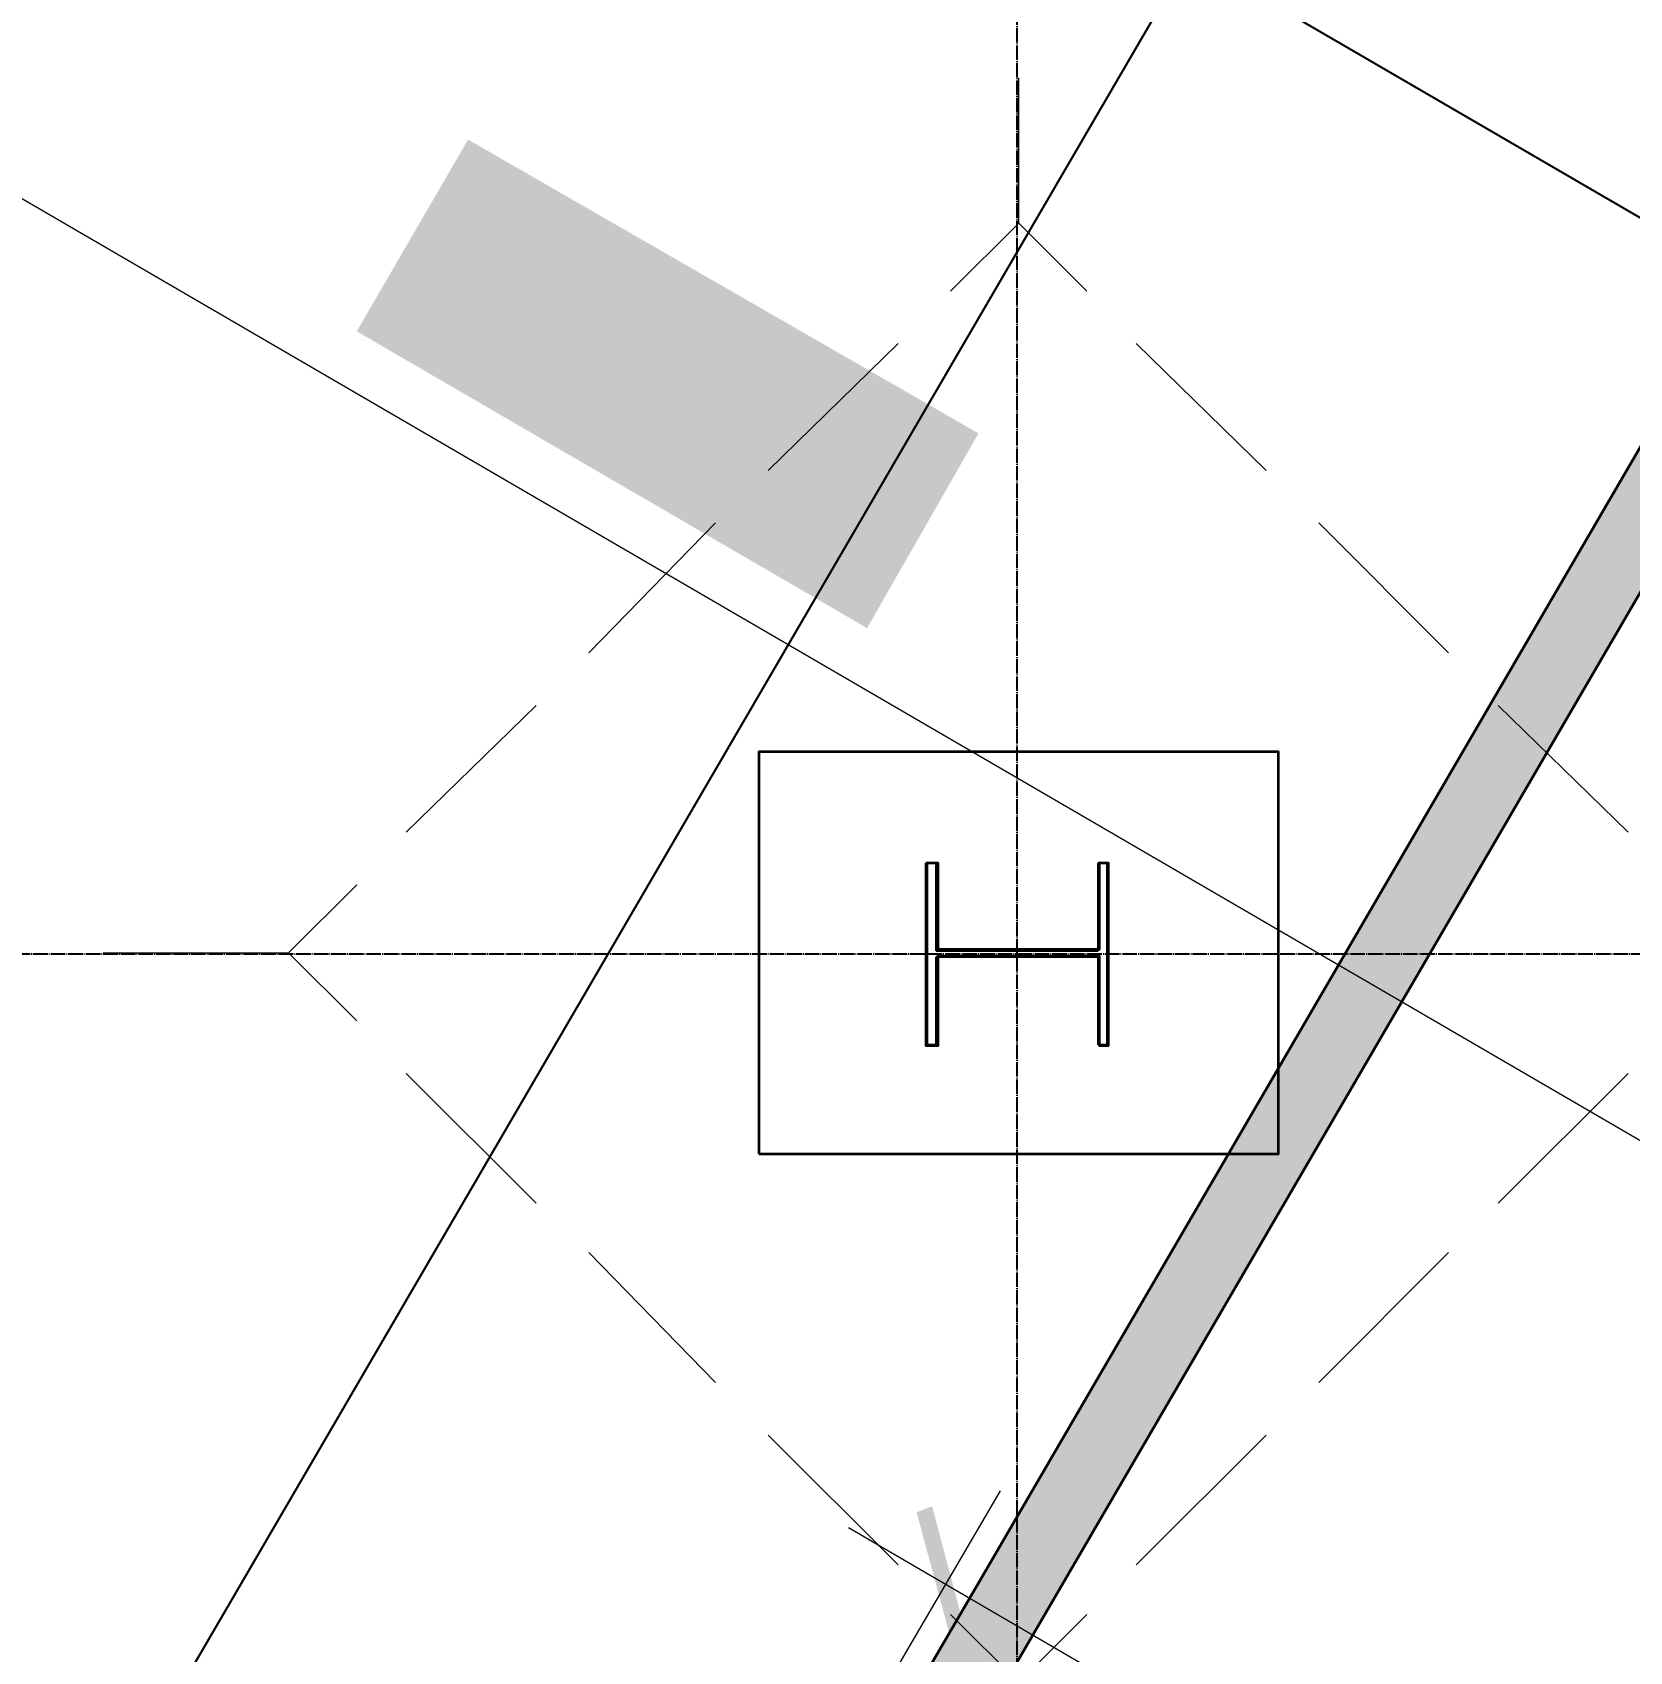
# Model space of a CAD drawing. Header units: millimetres. Extents: x -383313 to -161684, y -117025 to 99224.
# Drawn here: x -356362 to -354176, y -12537 to -10320 of the extents above; entities that cross this region are included whole.
import ezdxf

# ---------------------------------------------------------------- set-up
doc = ezdxf.new("R2010")
doc.units = ezdxf.units.MM
doc.header["$MEASUREMENT"] = 0
doc.linetypes.add('PS-GOST2.303 5', pattern=[24, 20, -1.5, 1, -1.5])
doc.layers.get('Defpoints').update_dxf_attribs({"color": 31})
for name, color, linetype in [('001__КОНСТРУКТИВ__Колонны', 14, 'Continuous'), ('001__КОНСТРУКТИВ__размеры внутр.', 7, 'Continuous'), ('PDF_Geometry', 7, 'Continuous'), ('PDF_Solid Fills', 7, 'Continuous'), ('PS_Оси', 5, 'PS-GOST2.303 5')]:
    doc.layers.add(name, color=color, linetype=linetype)
doc.layers.add('001__КОНСТРУКТИВ__Стены наружные', color=7, linetype='Continuous', lineweight=30)
doc.styles.add('PSTUDIO', font='arial.ttf')
doc.dimstyles.new('PS_TICK', dxfattribs={"dimscale": 100, "dimtxt": 2.5, "dimasz": 1, "dimexe": 2, "dimexo": 2, "dimgap": 1, "dimtad": 1, "dimdec": 0, "dimzin": 0, "dimdsep": 46, "dimtxsty": 'PSTUDIO', "dimblk": 'ARCHTICK', "dimcen": 2, "dimdle": 1.5, "dimse1": 1, "dimse2": 1, "dimadec": 0, "dimazin": 0, "dimtfac": 1, "dimtdec": 0, "dimtix": 1, "dimtmove": 1, "dimatfit": 3, "dimldrblk": 'ARCHTICK', "dimfxl": 1, "dimtolj": 1, "dimtzin": 0, "dimarcsym": 0})

# ---------------------------------------------------------------- blocks, each defined once
blk = doc.blocks.new('_ArchTick')
at = {"color": 0, "linetype": 'ByBlock', "const_width": 0.15}
blk.add_lwpolyline([(-0.5, -0.5), (0.5, 0.5)], dxfattribs=at)
blk = doc.blocks.new('*D276')
at = {"layer": '001__КОНСТРУКТИВ__размеры внутр.', "color": 0, "lineweight": -2, "ltscale": 100, "transparency": 16777216}
blk.add_line((-349966.1, -1951.2), (-357994.8, -15739.4), dxfattribs=at)
at = {"layer": 'Defpoints', "color": 0, "ltscale": 100, "transparency": 16777216}
for p in [(-349288.4, -2519.4), (-357919.3, -15609.8), (-357166.1, -16048.4)]:
    blk.add_point(p, dxfattribs=at)
at = {"layer": '001__КОНСТРУКТИВ__размеры внутр.', "color": 0, "lineweight": -2, "ltscale": 100, "transparency": 16777216, "xscale": 100, "yscale": 100, "zscale": 100}
for p, rotation in [((-350041.6, -2080.8), 59.78831573303923), ((-357919.3, -15609.8), 239.7883157330392)]:
    blk.add_blockref('_ArchTick', p, dxfattribs=dict(at, rotation=rotation))
at = {"layer": '001__КОНСТРУКТИВ__размеры внутр.', "color": 0, "ltscale": 100, "transparency": 16777216, "insert": (-354177.2, -8730.8), "char_height": 250, "attachment_point": 5, "rotation": 59.7883, "style": 'PSTUDIO'}
blk.add_mtext('\\A1;15655', dxfattribs=at)
blk = doc.blocks.new('*D265')
at = {"layer": '001__КОНСТРУКТИВ__размеры внутр.', "color": 0, "lineweight": -2, "ltscale": 100, "transparency": 16777216}
blk.add_line((-357213.6, -8796.8), (-353895.2, -10729.1), dxfattribs=at)
at = {"layer": 'Defpoints', "color": 0, "ltscale": 100, "transparency": 16777216}
for p in [(-356619.9, -8075.3), (-353560.7, -9856.6), (-354024.8, -10653.6)]:
    blk.add_point(p, dxfattribs=at)
at = {"layer": '001__КОНСТРУКТИВ__размеры внутр.', "color": 0, "lineweight": -2, "ltscale": 100, "transparency": 16777216, "xscale": 100, "yscale": 100, "zscale": 100}
for p, rotation in [((-357084, -8872.3), 149.7883157330388), ((-354024.8, -10653.6), 329.7883157330388)]:
    blk.add_blockref('_ArchTick', p, dxfattribs=dict(at, rotation=rotation))
at = {"layer": '001__КОНСТРУКТИВ__размеры внутр.', "color": 0, "ltscale": 100, "transparency": 16777216, "insert": (-355439.8, -9566.1), "char_height": 250, "attachment_point": 5, "rotation": 329.7883, "style": 'PSTUDIO'}
blk.add_mtext('\\A1;3540', dxfattribs=at)
blk = doc.blocks.new('A$Cf5759c35')
at = {"layer": 'PDF_Solid Fills'}
for points in [[(2827.7, 7696.2), (2806.5, 7708.9), (2624.5, 7624.2), (2611.8, 7603.1), (2704.9, 7548), (2675.3, 7497.2), (2700.7, 7480.3), (2730.3, 7531.1), (2760, 7514.2), (2776.9, 7539.6), (2747.3, 7556.5), (2654.1, 7611.5), (2776.9, 7670.8)], [(2827.7, 7696.2), (2776.9, 7670.8), (2721.9, 7573.4), (2654.1, 7611.5), (2747.3, 7556.5)], [(2895.4, 7632.7), (2887, 7632.7), (2882.7, 7628.5), (2878.5, 7624.2), (2870, 7620), (2865.8, 7615.8), (2861.6, 7611.5), (2857.3, 7607.3), (2878.5, 7586.1), (2882.7, 7590.4), (2887, 7594.6), (2891.2, 7598.8), (2899.7, 7603.1), (2903.9, 7607.3), (2908.1, 7607.3), (2916.6, 7607.3), (2920.8, 7607.3), (2929.3, 7607.3), (2933.5, 7607.3), (2942, 7603.1)], [(2954.7, 7624.2), (2946.2, 7628.5), (2942, 7628.5), (2933.5, 7632.7), (2929.3, 7632.7), (2920.8, 7636.9), (2916.6, 7636.9), (2908.1, 7636.9), (2899.7, 7632.7), (2899.7, 7632.7), (2895.4, 7632.7), (2942, 7603.1), (2946.2, 7598.8), (2950.5, 7594.6), (2954.7, 7590.4), (2958.9, 7586.1), (2958.9, 7577.7), (2963.2, 7573.4), (2963.2, 7569.2), (2963.2, 7560.7), (2958.9, 7552.3), (2954.7, 7548), (2954.7, 7543.8), (2950.5, 7539.6), (2946.2, 7535.3), (2937.8, 7531.1), (2933.5, 7531.1), (2925.1, 7526.9), (2925.1, 7526.9), (2916.6, 7526.9), (2912.4, 7531.1), (2903.9, 7531.1), (2899.7, 7535.3), (2891.2, 7539.6), (2942, 7505.7), (2950.5, 7505.7), (2954.7, 7509.9), (2958.9, 7509.9), (2963.2, 7514.2), (2971.6, 7514.2), (2975.9, 7518.4), (2980.1, 7526.9), (2984.3, 7531.1), (2984.3, 7535.3), (2988.6, 7543.8), (2988.6, 7548), (2992.8, 7556.5), (2992.8, 7565), (2992.8, 7565), (2992.8, 7573.4), (2988.6, 7577.7), (2988.6, 7586.1), (2984.3, 7590.4), (2980.1, 7598.8), (2980.1, 7603.1), (2975.9, 7607.3), (2971.6, 7611.5), (2963.2, 7615.8), (2958.9, 7620)], [(2887, 7539.6), (2870, 7518.4), (2870, 7518.4), (2878.5, 7514.2), (2887, 7514.2), (2891.2, 7509.9), (2942, 7480.3), (2942, 7488.8), (2937.8, 7493), (2933.5, 7501.5), (2929.3, 7505.7), (2933.5, 7505.7), (2942, 7505.7), (2891.2, 7539.6)], [(3153.7, 7505.7), (3136.7, 7518.4), (3136.7, 7518.4), (3128.3, 7514.2), (3124, 7509.9), (3119.8, 7509.9), (3111.3, 7505.7), (3102.9, 7505.7), (3094.4, 7501.5), (3090.2, 7501.5), (3085.9, 7501.5), (3077.5, 7501.5), (3069, 7497.2), (3064.8, 7497.2), (3098.6, 7476.1), (3001.3, 7306.7), (3026.7, 7289.8)], [(2942, 7480.3), (2891.2, 7509.9), (2895.4, 7509.9), (2899.7, 7505.7), (2903.9, 7497.2), (2908.1, 7493), (2912.4, 7488.8), (2916.6, 7480.3), (2916.6, 7476.1), (2916.6, 7471.8), (2916.6, 7463.4), (2916.6, 7459.1), (2912.4, 7450.7), (2908.1, 7442.2), (2908.1, 7442.2), (2903.9, 7438), (2899.7, 7433.7), (2895.4, 7429.5), (2891.2, 7425.3), (2882.7, 7421), (2878.5, 7421), (2870, 7416.8), (2865.8, 7416.8), (2857.3, 7416.8), (2853.1, 7421), (2844.6, 7421), (2836.2, 7425.3), (2785.4, 7454.9), (2789.6, 7446.4), (2789.6, 7442.2), (2793.8, 7438), (2793.8, 7429.5), (2798.1, 7425.3), (2802.3, 7421), (2806.5, 7416.8), (2815, 7412.6), (2819.2, 7408.3), (2823.5, 7404.1), (2831.9, 7399.9), (2836.2, 7395.6), (2844.6, 7395.6), (2848.9, 7391.4), (2857.3, 7391.4), (2861.6, 7391.4), (2870, 7391.4), (2874.3, 7391.4), (2882.7, 7391.4), (2887, 7391.4), (2891.2, 7391.4), (2895.4, 7395.6), (2903.9, 7395.6), (2908.1, 7399.9), (2916.6, 7404.1), (2920.8, 7408.3), (2925.1, 7412.6), (2929.3, 7416.8), (2933.5, 7421), (2937.8, 7429.5), (2937.8, 7429.5), (2942, 7438), (2946.2, 7442.2), (2946.2, 7450.7), (2946.2, 7454.9), (2946.2, 7463.4), (2946.2, 7467.6), (2946.2, 7467.6), (2946.2, 7476.1)], [(2819.2, 7493), (2793.8, 7505.7), (2789.6, 7501.5), (2789.6, 7493), (2785.4, 7488.8), (2785.4, 7480.3), (2785.4, 7476.1), (2785.4, 7467.6), (2785.4, 7459.1), (2785.4, 7454.9), (2836.2, 7425.3), (2831.9, 7429.5), (2827.7, 7433.7), (2823.5, 7438), (2819.2, 7442.2), (2819.2, 7450.7), (2819.2, 7450.7), (2815, 7454.9), (2815, 7463.4), (2815, 7467.6), (2815, 7476.1), (2819.2, 7484.5)], [(3064.8, 7497.2), (3047.8, 7497.2), (3043.6, 7501.5), (3026.7, 7476.1), (3026.7, 7476.1), (3035.1, 7471.8), (3039.4, 7471.8), (3047.8, 7471.8), (3056.3, 7471.8), (3064.8, 7471.8), (3064.8, 7471.8), (3073.2, 7471.8), (3077.5, 7471.8), (3085.9, 7471.8), (3094.4, 7476.1), (3098.6, 7476.1)], [(3293.4, 7425.3), (3293.4, 7425.3), (3284.9, 7429.5), (3276.4, 7433.7), (3272.2, 7433.7), (3263.7, 7438), (3259.5, 7438), (3251, 7438), (3246.8, 7438), (3242.6, 7438), (3238.3, 7433.7), (3229.9, 7433.7), (3280.7, 7404.1), (3280.7, 7404.1), (3284.9, 7399.9), (3289.1, 7395.6), (3293.4, 7391.4), (3297.6, 7382.9), (3297.6, 7378.7), (3301.8, 7370.2), (3301.8, 7370.2), (3301.8, 7366), (3297.6, 7357.5), (3297.6, 7353.3), (3297.6, 7349.1), (3297.6, 7344.8), (3293.4, 7336.4), (3289.1, 7332.1), (3289.1, 7323.7), (3284.9, 7315.2), (3280.7, 7306.7), (3276.4, 7298.3), (3272.2, 7289.8), (3268, 7289.8), (3263.7, 7281.3), (3259.5, 7272.9), (3255.3, 7268.6), (3251, 7260.2), (3246.8, 7255.9), (3242.6, 7247.5), (3238.3, 7243.2), (3234.1, 7239), (3229.9, 7234.8), (3225.6, 7230.5), (3221.4, 7230.5), (3217.2, 7226.3), (3212.9, 7226.3), (3208.7, 7226.3), (3200.2, 7222.1), (3196, 7222.1), (3187.5, 7222.1), (3183.3, 7226.3), (3174.8, 7226.3), (3128.3, 7251.7), (3128.3, 7247.5), (3132.5, 7239), (3136.7, 7234.8), (3136.7, 7230.5), (3141, 7222.1), (3145.2, 7217.8), (3153.7, 7213.6), (3157.9, 7209.4), (3162.1, 7205.1), (3166.4, 7205.1), (3170.6, 7200.9), (3179.1, 7200.9), (3183.3, 7196.7), (3191.8, 7196.7), (3196, 7196.7), (3204.5, 7196.7), (3208.7, 7196.7), (3212.9, 7196.7), (3217.2, 7196.7), (3225.6, 7200.9), (3229.9, 7200.9), (3238.3, 7205.1), (3242.6, 7209.4), (3246.8, 7213.6), (3255.3, 7217.8), (3255.3, 7217.8), (3259.5, 7222.1), (3263.7, 7226.3), (3268, 7234.8), (3272.2, 7239), (3276.4, 7243.2), (3280.7, 7247.5), (3284.9, 7255.9), (3289.1, 7260.2), (3293.4, 7268.6), (3297.6, 7277.1), (3301.8, 7281.3), (3306.1, 7285.6), (3310.3, 7294), (3310.3, 7302.5), (3314.5, 7306.7), (3318.8, 7311), (3318.8, 7319.4), (3323, 7323.7), (3323, 7327.9), (3323, 7336.4), (3327.2, 7340.6), (3327.2, 7349.1), (3327.2, 7357.5), (3327.2, 7361.8), (3327.2, 7370.2), (3327.2, 7370.2), (3327.2, 7374.5), (3327.2, 7382.9), (3323, 7391.4), (3323, 7395.6), (3318.8, 7404.1), (3318.8, 7404.1), (3314.5, 7408.3), (3310.3, 7412.6), (3306.1, 7416.8), (3297.6, 7421)], [(3229.9, 7433.7), (3225.6, 7429.5), (3217.2, 7429.5), (3212.9, 7425.3), (3208.7, 7421), (3200.2, 7412.6), (3200.2, 7412.6), (3196, 7408.3), (3191.8, 7404.1), (3187.5, 7399.9), (3183.3, 7395.6), (3179.1, 7391.4), (3174.8, 7382.9), (3170.6, 7378.7), (3166.4, 7370.2), (3162.1, 7366), (3157.9, 7357.5), (3153.7, 7353.3), (3149.4, 7344.8), (3145.2, 7340.6), (3145.2, 7332.1), (3141, 7323.7), (3136.7, 7315.2), (3136.7, 7311), (3132.5, 7302.5), (3132.5, 7298.3), (3128.3, 7289.8), (3128.3, 7285.6), (3128.3, 7277.1), (3128.3, 7272.9), (3128.3, 7268.6), (3128.3, 7264.4), (3128.3, 7255.9), (3128.3, 7251.7), (3174.8, 7226.3), (3174.8, 7230.5), (3170.6, 7234.8), (3166.4, 7239), (3162.1, 7243.2), (3157.9, 7247.5), (3157.9, 7255.9), (3157.9, 7264.4), (3157.9, 7264.4), (3157.9, 7268.6), (3157.9, 7272.9), (3157.9, 7277.1), (3157.9, 7285.6), (3162.1, 7289.8), (3162.1, 7298.3), (3166.4, 7302.5), (3166.4, 7311), (3170.6, 7315.2), (3174.8, 7323.7), (3179.1, 7332.1), (3183.3, 7340.6), (3187.5, 7344.8), (3191.8, 7353.3), (3196, 7361.8), (3200.2, 7370.2), (3204.5, 7374.5), (3212.9, 7382.9), (3217.2, 7387.2), (3221.4, 7391.4), (3225.6, 7395.6), (3229.9, 7399.9), (3234.1, 7399.9), (3238.3, 7404.1), (3242.6, 7408.3), (3246.8, 7408.3), (3255.3, 7412.6), (3259.5, 7412.6), (3268, 7408.3), (3272.2, 7408.3), (3280.7, 7404.1)]]:
    blk.add_hatch(color=8, dxfattribs=at).paths.add_polyline_path(points)
at = {"layer": 'PDF_Geometry', "color": 8, "lineweight": 13}
for points in [[(4847, 6108.7), (863.6, 8428.6)], [(3450, 7683.5), (3450, 7882.5)], [(3543.1, 7590.4), (3450, 7683.5), (3356.9, 7590.4)], [(3284.9, 7518.4), (3107.1, 7344.8)], [(3788.7, 7344.8), (3610.9, 7518.4)], [(3035.1, 7272.9), (2861.6, 7095.1)], [(4038.4, 7095.1), (3860.6, 7272.9)], [(2789.6, 7023.1), (2611.8, 6849.5)], [(4284, 6849.5), (4106.2, 7023.1)], [(2544.1, 6777.6), (2450.9, 6684.4), (2544.1, 6591.3)], [(2196.9, 6684.4), (2450.9, 6684.4)], [(2611.8, 6519.3), (2789.6, 6341.5)], [(4106.2, 6341.5), (4284, 6519.3)], [(2861.6, 6273.8), (3035.1, 6096)], [(3860.6, 6096), (4038.4, 6273.8)], [(3107.1, 6024), (3284.9, 5846.2)], [(3610.9, 5846.2), (3788.7, 6024)], [(3424.6, 5947.8), (2264.7, 3962.4)], [(4080.8, 5393.3), (3217.2, 5897)], [(3356.9, 5778.5), (3450, 5685.4), (3543.1, 5778.5)]]:
    blk.add_lwpolyline(points, dxfattribs=at)
at = {"layer": 'PDF_Geometry', "color": 8, "lineweight": 35}
for points in [[(3094.4, 6409.3), (3805.6, 6409.3), (3805.6, 6959.6), (3094.4, 6959.6)], [(3323, 6807.2), (3323, 6557.4), (3339.9, 6557.4), (3339.9, 6680.2), (3560.1, 6680.2), (3560.1, 6557.4), (3572.8, 6557.4), (3572.8, 6807.2), (3560.1, 6807.2), (3560.1, 6688.7), (3339.9, 6688.7), (3339.9, 6807.2)]]:
    blk.add_lwpolyline(points, close=True, dxfattribs=at)
at = {"layer": 'PDF_Solid Fills', "color": 8, "lineweight": 13}
for points in [[(2696.5, 7797.8), (2544.1, 7535.3), (3395, 7395.6)], [(2544.1, 7535.3), (3395, 7395.6), (3242.6, 7128.9)], [(3386.5, 5719.2), (3310.3, 5918.2), (3331.5, 5926.7)], [(3365.3, 5715), (3386.5, 5719.2), (3310.3, 5918.2)]]:
    blk.add_solid(points, dxfattribs=at)

msp = doc.modelspace()

# ---------------------------------------------------------------- hatches: boundary and pattern name
at = {"lineweight": 30, "ltscale": 100}
h = msp.add_hatch(color=252, dxfattribs=at)
h.dxf.hatch_style = 1
h.paths.add_polyline_path([(-349288.38174, -2519.3977), (-356361.01661, -14665.70291), (-356274.59939, -14716.02253), (-349230.89276, -2619.3977), (-344174.00217, -2619.3977), (-344174.00217, -2519.3977)])

# ---------------------------------------------------------------- linework, layer by layer
at = {"layer": '001__КОНСТРУКТИВ__Колонны', "linetype": 'Continuous', "lineweight": 30}
for p, q in [((-355137.05882, -11706.5977), (-355137.05882, -11457.5977)), ((-355137.05882, -11457.5977), (-355124.95882, -11457.5977)), ((-355124.95882, -11457.5977), (-355124.95882, -11578.0977)), ((-354903.15882, -11578.0977), (-354903.15882, -11457.5977)), ((-354903.15882, -11457.5977), (-354891.05882, -11457.5977)), ((-354891.05882, -11457.5977), (-354891.05882, -11706.5977)), ((-355124.95882, -11578.0977), (-354903.15882, -11578.0977)), ((-354903.15882, -11586.0977), (-355124.95882, -11586.0977)), ((-355124.95882, -11586.0977), (-355124.95882, -11706.5977)), ((-354903.15882, -11706.5977), (-354903.15882, -11586.0977)), ((-355124.95882, -11706.5977), (-355137.05882, -11706.5977)), ((-354891.05882, -11706.5977), (-354903.15882, -11706.5977))]:
    msp.add_line(p, q, dxfattribs=at)
at = {"layer": '001__КОНСТРУКТИВ__Стены наружные', "color": 7, "linetype": 'Continuous'}
for p, q in [((-349288.38174, -2519.3977), (-356361.01661, -14665.70291)), ((-349230.89276, -2619.3977), (-356274.59939, -14716.02253))]:
    msp.add_line(p, q, dxfattribs=at)
at = {"layer": 'PS_Оси'}
for points in [[(-355014.05882, -17751.00662), (-355014.05882, -17582.0977), (-355014.05882, -11582.0977), (-355014.05882, -5582.0977), (-355014.05882, -582.3977), (-355014.05882, 2825.4576)], [(-359840.70678, -11582.0977), (-355014.05882, -11582.0977), (-350514.05882, -11582.0977), (-345514.05882, -11582.0977), (-340514.05882, -11582.0977), (-335514.05882, -11582.0977), (-330514.05882, -11582.0977), (-325514.05882, -11582.0977), (-320514.05882, -11582.0977), (-316483.98892, -11582.0977)]]:
    msp.add_lwpolyline(points, dxfattribs=at)

# ---------------------------------------------------------------- block references
at = {"ltscale": 100}
msp.add_blockref('A$Cf5759c35', (-358461.97282, -18264.93104), dxfattribs=at)

# ---------------------------------------------------------------- dimensions: what is measured, and where the dimension line sits
at = {"layer": '001__КОНСТРУКТИВ__размеры внутр.', "ltscale": 100}
for p1, p2, distance, picture, middle in [((-349288.38174, -2519.3977), (-357166.13051, -16048.37843), -871.57842, '*D276', (-354177.17293, -8730.76392)), ((-356619.90295, -8075.27614), (-353560.73335, -9856.59064), -922.27297, '*D265', (-355439.81027, -9566.1394))]:
    dim = msp.add_aligned_dim(p1=p1, p2=p2, distance=distance, dimstyle='PS_TICK', dxfattribs=at)
    dim.commit()
    dim.dimension.update_dxf_attribs({"geometry": picture, "text_midpoint": middle})

doc.saveas('drawing.dxf')
